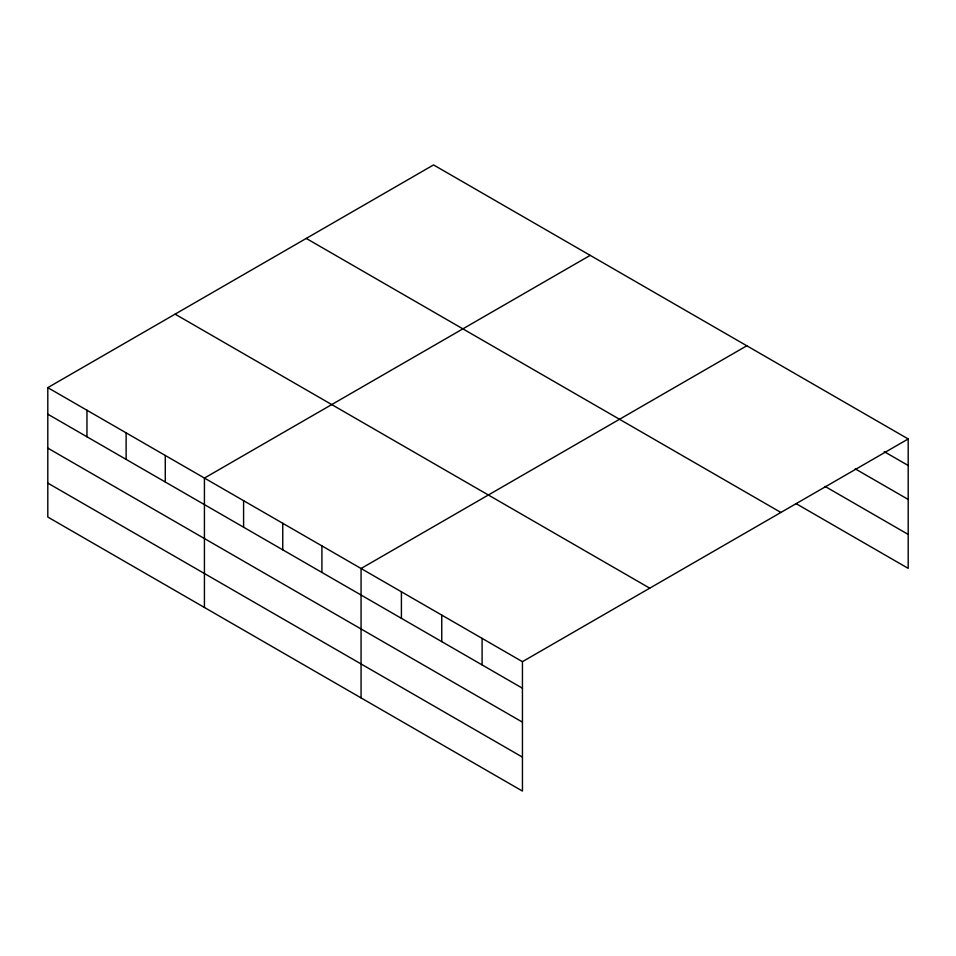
<?xml version="1.0" encoding="UTF-8"?>
<svg xmlns="http://www.w3.org/2000/svg" width="956" height="956" viewBox="0 0 956 956"><rect width="100%" height="100%" fill="white"/><g stroke="black" fill="none" stroke-linecap="round" stroke-linejoin="round"><path stroke-width="1.43" d="M47.8 387.634L522.442 661.672L522.442 791.078L47.8 517.041L47.8 387.634L433.558 164.922L908.2 438.959L908.2 568.366L795.99 503.573M590.187 255.36L204.429 478.072L204.429 607.466M746.815 345.785L361.069 568.497L361.069 697.904M522.442 661.672L908.2 438.959M884.24 451.662L908.2 465.5M855.25 468.87L908.2 499.438M824.992 486.377L908.2 534.416M306.255 238.426L780.897 512.452M175.103 314.142L649.745 588.179M47.8 414.175L522.442 688.212M47.8 448.113L522.442 722.15M47.8 483.091L522.442 757.128M482.099 638.381L482.099 664.91M441.756 615.09L441.756 641.619M401.412 591.8L401.412 618.329M321.909 545.9L321.909 572.429M282.749 523.29L282.749 549.82M243.589 500.681L243.589 527.21M165.28 455.462L165.28 481.991M126.12 432.853L126.12 459.394M86.96 410.244L86.96 436.784"/></g></svg>
